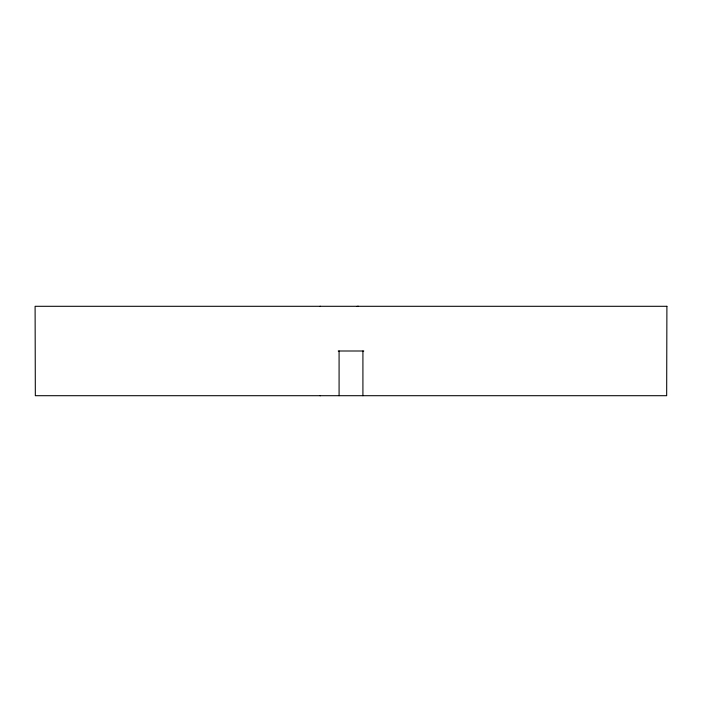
<?xml version="1.0" encoding="UTF-8"?>
<svg xmlns="http://www.w3.org/2000/svg" width="702" height="702" viewBox="0 0 702 702"><rect width="100%" height="100%" fill="white"/><g stroke="black" fill="none" stroke-linecap="round" stroke-linejoin="round"><path stroke-width="1.05" d="M319.831 306.414L320.481 306.3M357.037 306.405L358.459 306.3M338.206 351L363.794 351M320.489 395.7L319.84 395.586M362.916 351L362.916 395.7M339.084 351L339.084 395.7M666.9 306.3L35.1 306.3L35.328 395.7L666.672 395.7L666.9 306.3"/></g></svg>
